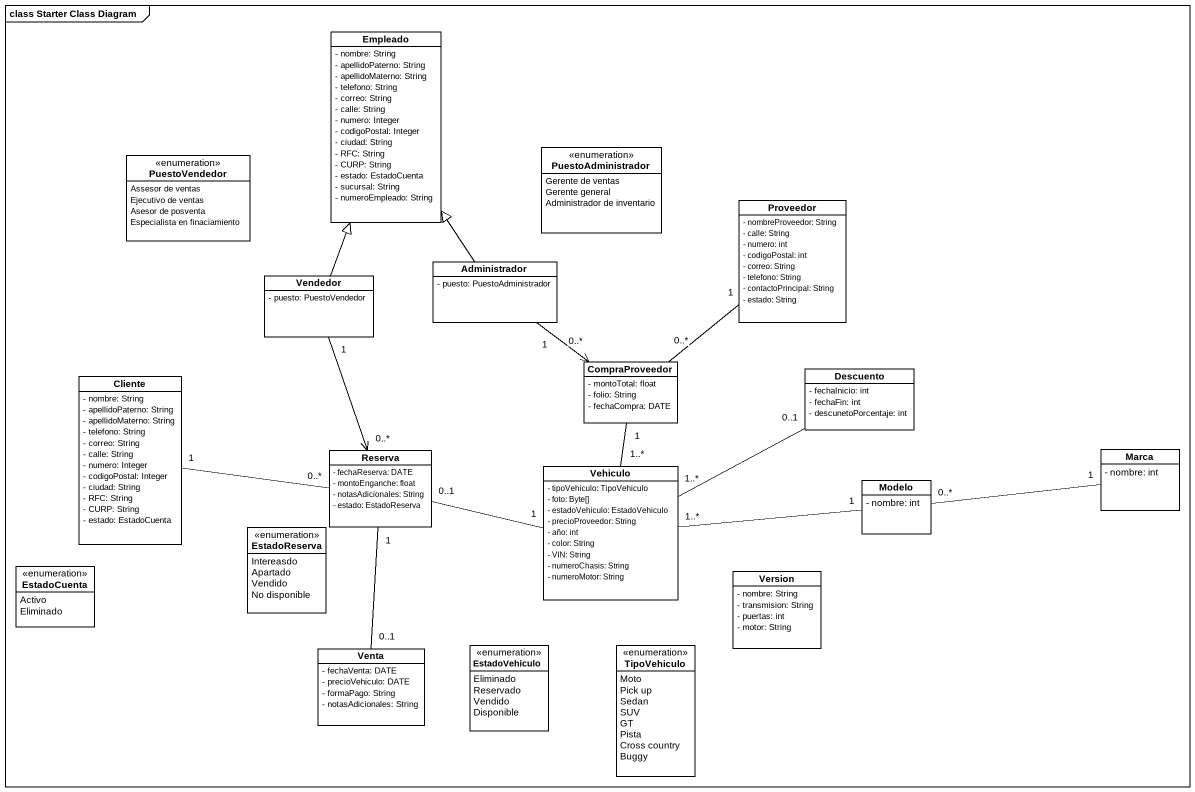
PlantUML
@startuml
mainframe class Starter Class Diagram
hide circle
hide empty members
skinparam classAttributeIconSize 0
class Empleado {
  - nombre: String
  - apellidoPaterno: String
  - apellidoMaterno: String
  - telefono: String
  - correo: String
  - calle: String
  - numero: Integer
  - codigoPostal: Integer
  - ciudad: String
  - RFC: String
  - CURP: String
  - estado: EstadoCuenta
  - sucursal: String
  - numeroEmpleado: String
}
enum PuestoAdministrador {
  Gerente de ventas
  Gerente general
  Administrador de inventario
}
enum PuestoVendedor {
  Assesor de ventas
  Ejecutivo de ventas
  Asesor de posventa
  Especialista en finaciamiento
}
class Proveedor {
  - nombreProveedor: String
  - calle: String
  - numero: int
  - codigoPostal: int
  - correo: String
  - telefono: String
  - contactoPrincipal: String
  - estado: String
}
class Administrador {
  - puesto: PuestoAdministrador
}
class Vendedor {
  - puesto: PuestoVendedor
}
class Cliente {
  - nombre: String
  - apellidoPaterno: String
  - apellidoMaterno: String
  - telefono: String
  - correo: String
  - calle: String
  - numero: Integer
  - codigoPostal: Integer
  - ciudad: String
  - RFC: String
  - CURP: String
  - estado: EstadoCuenta
}
class CompraProveedor {
  - montoTotal: float
  - folio: String
  - fechaCompra: DATE
}
class Descuento {
  - fechaInicio: int
  - fechaFin: int
  - descunetoPorcentaje: int
}
class Reserva {
  - fechaReserva: DATE
  - montoEnganche: float
  - notasAdicionales: String
  - estado: EstadoReserva
}
class Vehiculo {
  - tipoVehiculo: TipoVehiculo
  - foto: Byte[]
  - estadoVehiculo: EstadoVehiculo
  - precioProveedor: String
  - año: int
  - color: String
  - VIN: String
  - numeroChasis: String
  - numeroMotor: String
}
class Marca {
  - nombre: int
}
class Modelo {
  - nombre: int
}
enum EstadoReserva {
  Intereasdo
  Apartado
  Vendido
  No disponible
}
enum EstadoCuenta {
  Activo
  Eliminado
}
class Version {
  - nombre: String
  - transmision: String
  - puertas: int
  - motor: String
}
class Venta {
  - fechaVenta: DATE
  - precioVehiculo: DATE
  - formaPago: String
  - notasAdicionales: String
}
enum EstadoVehiculo {
  Eliminado
  Reservado
  Vendido
  Disponible
}
enum TipoVehiculo {
  Moto
  Pick up
  Sedan
  SUV
  GT
  Pista
  Cross country
  Buggy
}
Administrador -up-|> Empleado
Vendedor -up-|> Empleado
Vendedor "1" --> "0..*" Reserva
Cliente "1" -right- "0..*" Reserva
CompraProveedor "0..*" -up- "1" Proveedor
CompraProveedor "0..*" <-up- "1" Administrador
Descuento "0..1" -left- "1..*" Vehiculo
Reserva "0..1" -right- "1" Vehiculo
Vehiculo "1..*" -up- "1" CompraProveedor
Marca "1" -left- "0..*" Modelo
Modelo "1" -left- "1..*" Vehiculo
Venta "0..1" -up- "1" Reserva
@enduml
